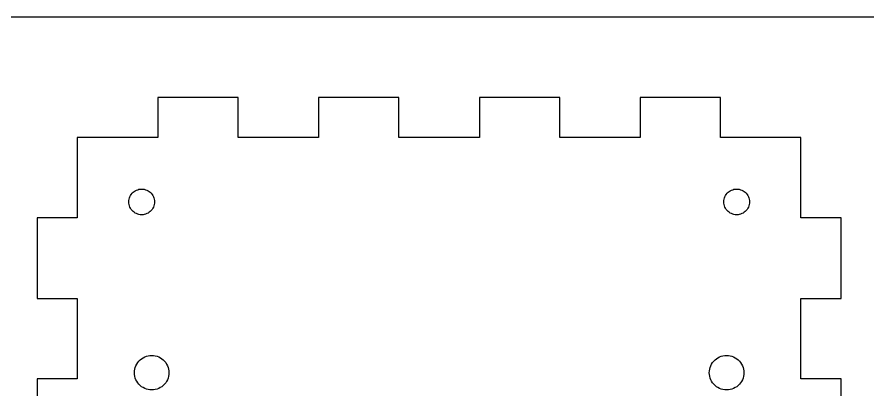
# Model space of a CAD drawing. Header units: millimetres. Extents: x 0 to 800, y 0 to 420.
# Drawn here: x 487.5 to 593.3, y 373.6 to 420 of the extents above; entities that cross this region are included whole.
import ezdxf

# ---------------------------------------------------------------- set-up
doc = ezdxf.new("R2010")
doc.units = ezdxf.units.MM
doc.header["$MEASUREMENT"] = 0
doc.layers.add('Sheet', color=18, linetype='Continuous', true_color=0x000000)

msp = doc.modelspace()

# ---------------------------------------------------------------- linework, layer by layer
at = {"color": 7, "true_color": 0xffffff}
msp.add_lwpolyline([(590, 365), (590, 375), (585, 375), (585, 385), (590, 385), (590, 395), (585, 395), (585, 405), (575, 405), (575, 410), (565, 410), (565, 405), (555, 405), (555, 410), (545, 410), (545, 405), (535, 405), (535, 410), (525, 410), (525, 405), (515, 405), (515, 410), (505, 410), (505, 405), (495, 405), (495, 395), (490, 395), (490, 385), (495, 385), (495, 375), (490, 375), (490, 365)], dxfattribs=at)
for points in [[(501.81, 395.93), (501.71, 396.06), (501.61, 396.2), (501.54, 396.35), (501.48, 396.51), (501.43, 396.67), (501.41, 396.83), (501.4, 397), (501.41, 397.17), (501.43, 397.33), (501.48, 397.49), (501.54, 397.65), (501.61, 397.8), (501.71, 397.94), (501.81, 398.07), (501.93, 398.19), (502.06, 398.29), (502.2, 398.39), (502.35, 398.46), (502.51, 398.52), (502.67, 398.57), (502.83, 398.59), (503, 398.6), (503.17, 398.59), (503.33, 398.57), (503.49, 398.52), (503.65, 398.46), (503.8, 398.39), (503.94, 398.29), (504.07, 398.19), (504.19, 398.07), (504.29, 397.94), (504.39, 397.8), (504.46, 397.65), (504.52, 397.49), (504.56, 397.33), (504.59, 397.17), (504.6, 397), (504.59, 396.83), (504.56, 396.67), (504.52, 396.51), (504.46, 396.35), (504.39, 396.2), (504.29, 396.06), (504.19, 395.93), (504.07, 395.81), (503.94, 395.71), (503.8, 395.61), (503.65, 395.54), (503.49, 395.48), (503.33, 395.43), (503.17, 395.41), (503, 395.4), (502.83, 395.41), (502.67, 395.43), (502.51, 395.48), (502.35, 395.54), (502.2, 395.61), (502.06, 395.71), (501.93, 395.81)], [(578.46, 396.35), (578.39, 396.2), (578.29, 396.06), (578.19, 395.93), (578.07, 395.81), (577.94, 395.71), (577.8, 395.61), (577.65, 395.54), (577.49, 395.48), (577.33, 395.43), (577.17, 395.41), (577, 395.4), (576.83, 395.41), (576.67, 395.43), (576.51, 395.48), (576.35, 395.54), (576.2, 395.61), (576.06, 395.71), (575.93, 395.81), (575.81, 395.93), (575.71, 396.06), (575.61, 396.2), (575.54, 396.35), (575.48, 396.51), (575.43, 396.67), (575.41, 396.83), (575.4, 397), (575.41, 397.17), (575.43, 397.33), (575.48, 397.49), (575.54, 397.65), (575.61, 397.8), (575.71, 397.94), (575.81, 398.07), (575.93, 398.19), (576.06, 398.29), (576.2, 398.39), (576.35, 398.46), (576.51, 398.52), (576.67, 398.57), (576.83, 398.59), (577, 398.6), (577.17, 398.59), (577.33, 398.57), (577.49, 398.52), (577.65, 398.46), (577.8, 398.39), (577.94, 398.29), (578.07, 398.19), (578.19, 398.07), (578.29, 397.94), (578.39, 397.8), (578.46, 397.65), (578.52, 397.49), (578.56, 397.33), (578.59, 397.17), (578.6, 397), (578.59, 396.83), (578.56, 396.67), (578.52, 396.51)], [(502.15, 376.2), (502.21, 376.41), (502.29, 376.62), (502.39, 376.83), (502.51, 377.01), (502.65, 377.19), (502.81, 377.35), (502.99, 377.49), (503.18, 377.61), (503.38, 377.71), (503.59, 377.79), (503.8, 377.85), (504.03, 377.89), (504.25, 377.9), (504.47, 377.89), (504.7, 377.85), (504.91, 377.79), (505.12, 377.71), (505.33, 377.61), (505.51, 377.49), (505.69, 377.35), (505.85, 377.19), (505.99, 377.01), (506.11, 376.82), (506.21, 376.62), (506.29, 376.41), (506.35, 376.2), (506.39, 375.97), (506.4, 375.75), (506.39, 375.53), (506.35, 375.3), (506.29, 375.09), (506.21, 374.88), (506.11, 374.67), (505.99, 374.49), (505.85, 374.31), (505.69, 374.15), (505.51, 374.01), (505.32, 373.89), (505.12, 373.79), (504.91, 373.71), (504.7, 373.65), (504.47, 373.61), (504.25, 373.6), (504.03, 373.61), (503.8, 373.65), (503.59, 373.71), (503.38, 373.79), (503.17, 373.89), (502.99, 374.01), (502.81, 374.15), (502.65, 374.31), (502.51, 374.49), (502.39, 374.68), (502.29, 374.88), (502.21, 375.09), (502.15, 375.3), (502.11, 375.53), (502.1, 375.75), (502.11, 375.97)], [(573.65, 376.2), (573.71, 376.41), (573.79, 376.62), (573.89, 376.83), (574.01, 377.01), (574.15, 377.19), (574.31, 377.35), (574.49, 377.49), (574.68, 377.61), (574.88, 377.71), (575.09, 377.79), (575.3, 377.85), (575.53, 377.89), (575.75, 377.9), (575.97, 377.89), (576.2, 377.85), (576.41, 377.79), (576.62, 377.71), (576.83, 377.61), (577.01, 377.49), (577.19, 377.35), (577.35, 377.19), (577.49, 377.01), (577.61, 376.82), (577.71, 376.62), (577.79, 376.41), (577.85, 376.2), (577.89, 375.97), (577.9, 375.75), (577.89, 375.53), (577.85, 375.3), (577.79, 375.09), (577.71, 374.88), (577.61, 374.67), (577.49, 374.49), (577.35, 374.31), (577.19, 374.15), (577.01, 374.01), (576.82, 373.89), (576.62, 373.79), (576.41, 373.71), (576.2, 373.65), (575.97, 373.61), (575.75, 373.6), (575.53, 373.61), (575.3, 373.65), (575.09, 373.71), (574.88, 373.79), (574.67, 373.89), (574.49, 374.01), (574.31, 374.15), (574.15, 374.31), (574.01, 374.49), (573.89, 374.68), (573.79, 374.88), (573.71, 375.09), (573.65, 375.3), (573.61, 375.53), (573.6, 375.75), (573.61, 375.97)]]:
    msp.add_lwpolyline(points, close=True, dxfattribs=at)
at = {"layer": 'Sheet', "color": 18, "true_color": 0x000000}
msp.add_lwpolyline([(0, 0), (800, 0), (800, 420), (0, 420)], close=True, dxfattribs=at)

doc.saveas('drawing.dxf')
